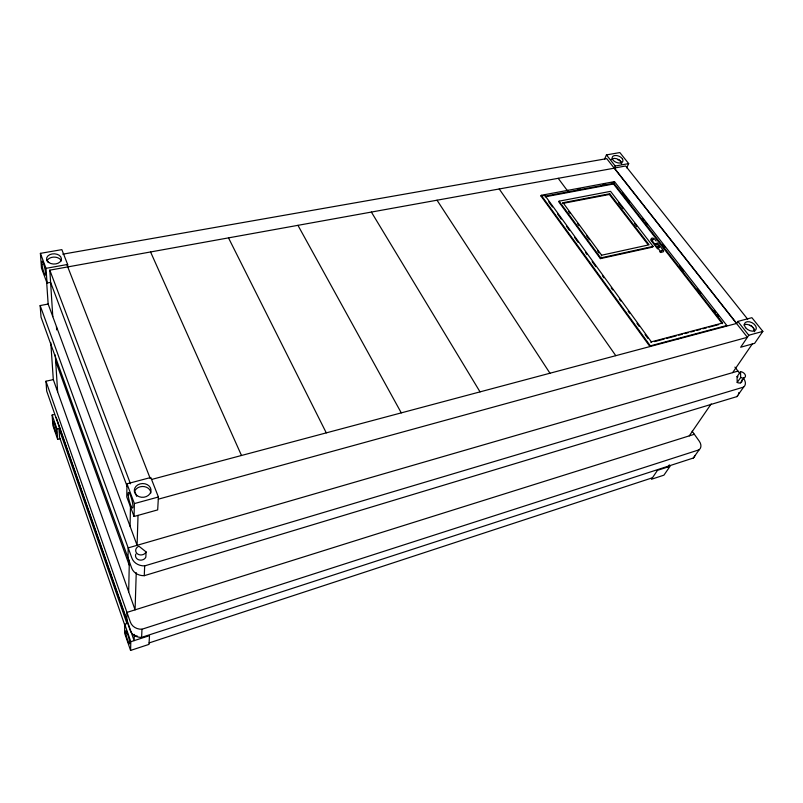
<?xml version="1.0" encoding="UTF-8"?>
<svg xmlns="http://www.w3.org/2000/svg" width="803" height="803" viewBox="0 0 803 803"><rect width="100%" height="100%" fill="white"/><g stroke="black" fill="none" stroke-linecap="round" stroke-linejoin="round"><path stroke-width="1.2" d="M56.2 417.369L128.028 623.178L124.736 624.222L124.595 633.095L130.578 650.43L149.007 644.377L149.488 635.635L130.809 641.717L130.578 650.43M126.974 483.818L126.764 496.906L134.061 516.48L157.679 509.895L158.412 496.997L150.793 477.484L126.974 483.818L134.392 503.581L134.061 516.48M126.804 620.689L126.964 612.398L694.334 434.272M127.998 557.864L128.189 547.897L737.977 371.086M128.681 591.831L129.353 560.173M130.056 526.226L130.498 505.559M134.322 634.39L134.121 640.633L128.43 624.343M136.239 572.649L135.085 609.848L53.309 379.598L50.79 342.68M138.026 515.375L137.092 545.307L48.15 304.036L46.554 280.649M692.146 431.201L699.262 441.178A9.606 6.745 32 0 1 699.152 449.79L693.3 458.031L141.619 637.371L141.97 629.231A12.115 10.73 -10.2 0 1 130.357 622.084L45.952 381.224L53.309 379.598M737.867 395.548A10.238 6.825 30.8 0 1 736.873 396.622L144.259 575.691L144.681 565.884A13.26 11.362 -5 0 1 131.923 558.175L40.15 305.572L48.15 304.036M146.066 551.892A5.38 4.597 -5.1 0 1 143.225 554.512L141.88 554.883A5.38 4.597 -5.1 0 1 135.888 551.771A5.38 4.597 -5.1 0 1 138.899 546.201L146.066 551.892L145.845 557.081A5.35 4.577 -5.4 0 1 143.024 559.691L141.679 560.062A5.35 4.577 -5.4 0 1 135.968 557.513L135.577 556.369A5.35 4.577 -5.4 0 1 135.888 554.01M661.391 250.817L661.923 250.466L661.401 250.727M658.952 246.32L659.544 247.495M657.416 243.951L656.111 244.363M652.869 239.786L653.23 239.314L652.719 239.655M658.42 246.451L658.55 245.899M659.253 247.655L658.199 245.889M726.805 325.496L650.34 345.872L649.938 346.565L540.971 196.032L541.262 195.3L614.516 181.619L726.805 325.496L726.364 326.189M613.853 183.265L545.388 196.103L545.096 196.835L613.522 183.987L613.853 183.265L722.7 322.977L651.333 341.867L650.932 342.56M559.109 201.172L558.808 201.904L600.383 258.636L652.709 247.093L653.08 246.38L610.561 191.345L559.109 201.172L600.724 257.914L600.383 258.636M567.982 190.311L567.671 191.044L558.205 178.316M609.718 193.744L563.023 202.707L562.722 203.43L609.387 194.467L609.718 193.744L649.095 244.815L601.638 255.213L601.296 255.936M604.579 159.145L606.446 154.899L619.856 152.57L628.689 163.611L626.731 167.827M134.432 491.918L135.195 490.231A8.331 6.876 -2 0 1 144.369 486.618A8.331 6.876 -2 0 1 150.874 492.932M628.689 163.611L615.228 166.03L614.255 168.188L49.806 270.159L52.797 316.653M653.04 239.244L653.321 239.645M661.331 250.395L661.802 250.456M661.893 250.827L661.692 250.486M658.279 246.059L659.464 247.274M658.671 246.451L658.038 246.31M677.862 339.117L678.284 338.424M47.056 260.824L47.809 259.6A7.398 5.119 0.6 0 1 55.176 257.151A7.398 5.119 0.6 0 1 61.339 260.935M722.559 327.202L723.001 326.51M762.85 331.388L748.777 335.242L740.667 347.237L754.619 343.353L762.85 331.388L751.899 317.687L737.867 321.421L736.522 323.479L151.908 479.371M667.945 466.934L669.371 464.867M689.265 435.858L711.187 403.899M732.637 372.642L752.281 344.005M737.204 382.459L737.044 376.677L740.517 371.669A4.186 2.74 30.6 0 1 744.903 374.248A4.186 2.74 30.6 0 1 744.411 377.701L743.628 377.952A4.186 2.74 30.6 0 1 740.697 377.46L737.204 382.459A4.156 2.74 30.7 0 0 740.115 382.951L740.898 382.69A4.156 2.74 30.7 0 0 741.801 380.07M740.416 382.85L743.929 377.852M736.873 396.622L743.638 387.086A10.349 6.836 30.6 0 0 743.458 378.253M658.079 245.889L657.988 246.571M656.914 244.463L657.266 243.62M149.087 642.942L652.438 477.785M141.97 629.231L699.152 449.79M144.681 565.884L743.638 387.086M158.291 499.175L747.392 337.29L606.727 158.633L62.785 254.18M134.392 503.581L158.412 496.997M654.555 341.606L664.232 339.037M666.651 338.404L676.317 335.835M678.736 335.202L682.359 334.239M684.778 333.596L688.412 332.633M690.831 331.99L694.454 331.037M696.874 330.394L700.497 329.431M702.916 328.788L706.55 327.835M708.969 327.192L718.635 324.623M54.524 414.489L52.125 415.041L52.888 425.52L57.655 439.321L60.034 438.749M57.655 439.321L56.943 428.932L59.984 428.21M655.67 243.901L657.245 244.072M600.724 257.914L653.08 246.38M540.971 196.032L544.615 195.36M577.467 189.207L579.917 188.745M603.173 184.399L605.623 183.937M611.735 182.793L614.185 182.341M67.743 266.917L67.633 264.448L61.851 249.633L40.401 253.357L41.475 268.122L47.026 283.017L50.599 282.355L127.175 486.457M40.401 253.357L46.022 268.332L67.633 264.448M656.734 244.483L657.195 243.761M656.503 243.219L655.85 244.052M656.844 244.413L656.001 244.082M749.51 325.305L750.695 325.596A6.233 4.346 73.5 0 1 754.328 330.174L754.639 331.769M658.36 246.541L659.102 247.605M46.945 260.383L47.277 260.624A7.157 1.064 77.1 0 1 48.18 262.44M655.981 244.192L655.7 243.6M134.593 491.577L134.703 491.707A8.1 1.415 75.3 0 1 136.59 496.244M747.673 319.203L625.667 165.99L614.325 168.038L736.612 323.328M606.446 154.899L615.228 166.03M737.867 321.421L748.777 335.242M622.636 193.172L624.172 195.149M625.708 197.116L629.552 202.045M642.611 218.787L644.147 220.765M645.692 222.732L647.228 224.699M662.595 244.413L664.894 247.364M679.499 266.084L683.333 271.012M697.165 288.749L701.009 293.677M714.068 310.42L715.603 312.397M717.139 314.364L718.675 316.332M613.522 183.987L722.268 323.669M656.081 241.02L654.646 239.174A2.007 1.255 24.6 0 0 651.996 238.14A2.007 1.255 24.6 0 0 651.494 239.856L660.096 250.958A2.028 1.275 25.1 0 0 662.756 252.001A2.028 1.275 25.1 0 0 663.258 250.255L657.516 242.867M657.567 248.89L651.123 240.569A2.007 1.255 24.6 0 1 650.801 239.836M618.571 202.878L623.128 208.77M634.5 223.505L636.779 226.456M609.387 194.467L647.971 244.544M734.926 367.112L740.035 373.776M563.023 202.707L601.638 255.213M568.654 211.51L570.14 213.528M577.558 223.625L579.043 225.643M586.461 235.741L589.422 239.786M597.583 250.887L599.068 252.905M545.388 196.103L651.333 341.867M548.77 201.904L552.444 206.963M557.593 214.04L561.267 219.109M566.416 226.185L569.347 230.24M574.496 237.317L578.17 242.376M585.517 252.503L586.993 254.521M592.132 261.607L595.806 266.666M602.421 275.77L603.896 277.798M611.244 287.916L612.709 289.943M619.324 299.047L620.799 301.075M628.147 311.193L629.612 313.22M636.96 323.338L639.168 326.369M645.05 334.47L647.991 338.515M541.262 195.3L650.34 345.872M499.215 188.976L615.781 355.669M437.023 200.208L549.955 373.224M371.377 212.072L480.033 391.874M297.943 225.332L401.279 412.872M228.504 237.879L326.279 432.867M150.562 251.961L241.492 455.482M66.85 264.599L150.241 478.528M49.806 270.159L130.487 483.797M55.658 361.069L129.243 565.182M126.934 623.519L58.97 428.451L59.532 437.123L124.736 625.035M52.125 415.041L56.943 428.932M124.736 624.222L130.809 641.717M40.15 305.572L41.033 317.155L131.682 568.062A13.079 11.272 -5.7 0 0 144.259 575.691M45.952 381.224L46.704 391.081L130.156 630.295A11.975 10.64 -11.1 0 0 141.619 637.371M46.022 268.332L47.026 283.017M55.266 354.976L57.635 391.774M56.451 326.56L56.662 329.892M740.517 371.669L740.697 377.46M754.429 330.314L754.429 331.468M738.65 392.727A10.238 6.825 30.8 0 1 738.469 394.223M694.866 455.672A9.516 6.725 32.2 0 1 693.3 458.031M617.708 159.757A5.26 3.212 83.1 0 1 621.271 163.24M611.254 159.606A5.651 3.373 22.1 0 1 620.458 160.971L621.191 161.945A5.651 3.373 22.1 0 1 621.612 163.852M743.799 325.044A6.444 4.085 29.3 0 1 749.289 325.004L750.795 325.747A6.444 4.085 29.3 0 1 752.14 326.711M753.234 327.855A6.444 4.085 29.3 0 1 754.017 329.079M137.454 636.147A4.798 4.266 -12 0 1 135.155 635.404M737.044 376.677A4.156 2.74 30.7 0 1 738.027 376.848M660.949 252.554A2.028 1.275 25.1 0 1 659.715 251.66M657.466 470.347L651.444 479.261L663.93 475.155L670.063 466.252L657.466 470.347M622.496 159.064L621.773 158.091A5.661 3.373 22.1 0 0 614.767 155.541A5.661 3.373 22.1 0 0 612.599 159.446L613.331 160.419A5.661 3.373 22.1 0 0 620.348 162.979A5.661 3.373 22.1 0 0 622.496 159.064M48.752 262.521A7.428 5.129 0.7 0 0 61.169 260.282A7.428 5.129 0.7 0 0 52.065 253.959A7.428 5.129 0.7 0 0 48.752 262.521M42.007 264.649A7.167 1.034 77.1 0 0 45.279 275.208A7.167 1.034 77.1 0 0 43.884 264.799A7.167 1.034 77.1 0 0 42.007 264.649M53.41 423.633A5.952 0.743 75.9 0 0 56.19 432.927A5.952 0.743 75.9 0 0 55.086 425.068A5.952 0.743 75.9 0 0 53.41 423.633M745.616 327.714A6.464 4.085 29.2 0 0 755.884 329.742A6.464 4.085 29.2 0 0 749.54 321.802A6.464 4.085 29.2 0 0 745.616 327.714M125.89 633.768A6.745 0.923 74.5 0 0 129.373 643.855A6.745 0.923 74.5 0 0 127.747 634.46A6.745 0.923 74.5 0 0 125.89 633.768M128.139 494.939A8.12 1.385 75.3 0 0 132.194 507.877A8.12 1.385 75.3 0 0 131.27 497.75A8.12 1.385 75.3 0 0 128.139 494.939M137.042 495.592A8.361 6.886 -1.9 0 0 150.823 491.807A8.361 6.886 -1.9 0 0 140.113 483.898A8.361 6.886 -1.9 0 0 137.042 495.592"/></g></svg>
